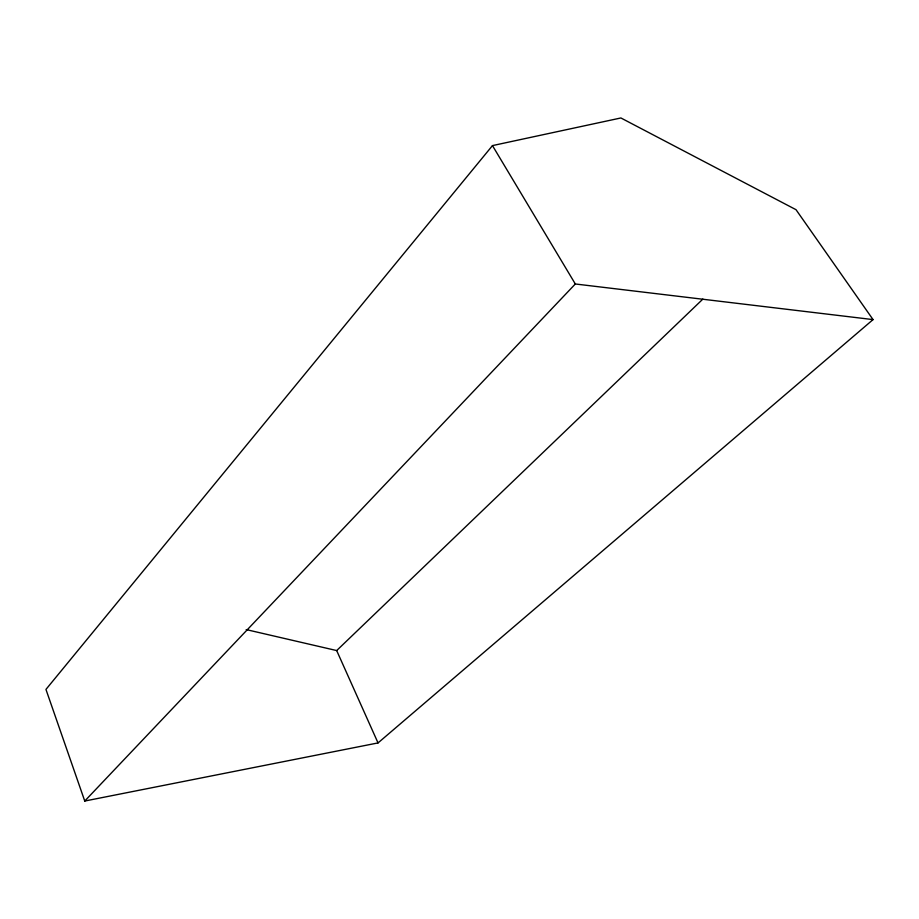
<?xml version="1.0" encoding="UTF-8"?>
<svg xmlns="http://www.w3.org/2000/svg" width="919" height="919" viewBox="0 0 919 919"><rect width="100%" height="100%" fill="white"/><g stroke="black" fill="none" stroke-linecap="round" stroke-linejoin="round"><path stroke-width="1.38" d="M492.469 145.604L45.95 689.422L84.755 801.035L378.031 742.92L873.05 319.605L796.015 209.693L620.899 117.965L492.469 145.604L575.317 283.982L873.05 319.605M84.755 801.035L575.317 283.982M246.2 629.595L336.676 650.56L702.851 299.112M336.676 650.56L378.031 742.92"/></g></svg>
